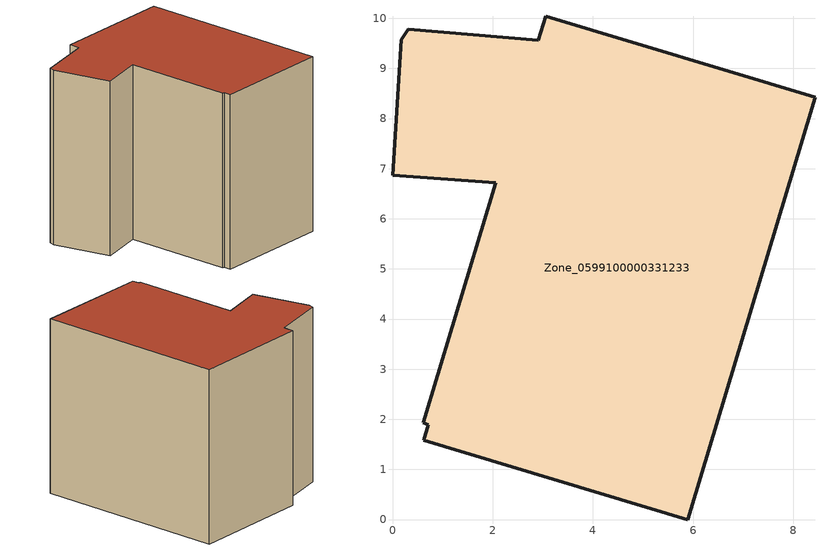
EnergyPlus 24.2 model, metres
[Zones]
Zone_0599100000331233
 floor ground (C_G): 0,6.87 0.18,9.57 0.32,9.79 2.91,9.56 3.06,10.04 8.43,8.43 5.89,0 0.62,1.59 0.72,1.89 0.62,1.93 2.06,6.72 z0
 wall outside (C_F): 0.18,9.57 0,6.87 2.06,6.72 0.62,1.93 0.72,1.89 0.62,1.59 5.89,0 8.43,8.43 3.06,10.04 2.91,9.56 0.32,9.79 0.18,9.57 z0:8.05
 roof outside (C_R): 0.72,1.89 0.62,1.59 5.89,0 8.43,8.43 3.06,10.04 2.91,9.56 0.32,9.79 0.18,9.57 0,6.87 2.06,6.72 0.62,1.93 z8.05
[BUILDING]
Pand.0599100000331233: North Axis=0; Terrain=City; Loads Convergence Tolerance Value=0.04; Temperature Convergence Tolerance Value=0.4; Solar Distribution=FullExterior; Maximum Number of Warmup Days=25; Minimum Number of Warmup Days=1
[Site:Location]
Rotterdam.The.Hague.AP_ZH_NLD Design_Conditions: Latitude=51.96; Longitude=4.45; Time Zone=1; Elevation=-4.5
[SITE:GROUNDTEMPERATURE:BUILDINGSURFACE]
18, 18, 18, 18, 18, 18, 18, 18, 18, 18, 18, 18
[MATERIAL] Thermal Absorptance=0.9; Solar Absorptance=0.7; Visible Absorptance=0.7
Name | Roughness | Thickness | Conductivity | Density | Specific Heat
G.TC.1975-1991 | MediumSmooth | 0.15 | 0.288461 | 540 | 1210
F.TC.1975-1991 | Rough | 0.3 | 0.230769 | 1920 | 840
R.TC.1975-1991 | MediumRough | 0.2 | 0.153846 | 1500 | 1000
[CONSTRUCTION]
C_G: G.TC.1975-1991
C_F: F.TC.1975-1991
C_R: R.TC.1975-1991
[ZONE]
Zone_0599100000331233: Type=1; Multiplier=1; Ceiling Height=Autocalculate; Volume=Autocalculate; Floor Area=autocalculate; Part of Total Floor Area=Yes
[ZONEINFILTRATION:DESIGNFLOWRATE]
Infil_Zone_0599100000331233: Zone or ZoneList or Space or SpaceList=Zone_0599100000331233; Schedule=AlwaysOn; Design Flow Rate Calculation Method=Flow/Area; Flow Rate per Floor Area=0.003; Constant Term Coefficient=1; Temperature Term Coefficient=0; Velocity Term Coefficient=0; Velocity Squared Term Coefficient=0
[HVACTEMPLATE:ZONE:IDEALLOADSAIRSYSTEM]
Zone_0599100000331233: Maximum Heating Supply Air Temperature=50; Minimum Cooling Supply Air Temperature=13; Maximum Heating Supply Air Humidity Ratio=0.0156; Minimum Cooling Supply Air Humidity Ratio=0.0077; Heating Limit=NoLimit; Cooling Limit=NoLimit; Dehumidification Control Type=ConstantSensibleHeatRatio; Cooling Sensible Heat Ratio=0.7; Dehumidification Setpoint=60; Humidification Control Type=None; Humidification Setpoint=30; Outdoor Air Method=None; Outdoor Air Flow Rate per Person=0.00944; Outdoor Air Flow Rate per Zone Floor Area=0; Outdoor Air Flow Rate per Zone=0; Demand Controlled Ventilation Type=None; Outdoor Air Economizer Type=NoEconomizer; Heat Recovery Type=None; Sensible Heat Recovery Effectiveness=0.7; Latent Heat Recovery Effectiveness=0.65
[ZONECONTROL:THERMOSTAT]
ThermostatControl_Zone_0599100000331233: Zone or ZoneList=Zone_0599100000331233; Control Type Schedule=DualSetpointControlType; Control 1=Thermostat_Zone_0599100000331233; Temperature Difference Between Cutout And Setpoint=0
[THERMOSTATSETPOINT:DUALSETPOINT]
Thermostat_Zone_0599100000331233: Heating Setpoint Temperature Schedule=HeatingSetpoint_Zone_0599100000331233; Cooling Setpoint Temperature Schedule=CoolingSetpoint_Zone_0599100000331233
[SCHEDULE:COMPACT]
HeatingSetpoint_Zone_0599100000331233: Through: 12/31, For: AllDays, Until: 24:00, 21
CoolingSetpoint_Zone_0599100000331233: Through: 12/31, For: AllDays, Until: 24:00, 24
DualSetpointControlType: Through: 12/31, For: AllDays, Until: 24:00, 4
AlwaysOn: Through: 12/31, For: AllDays, Until: 24:00, 1
